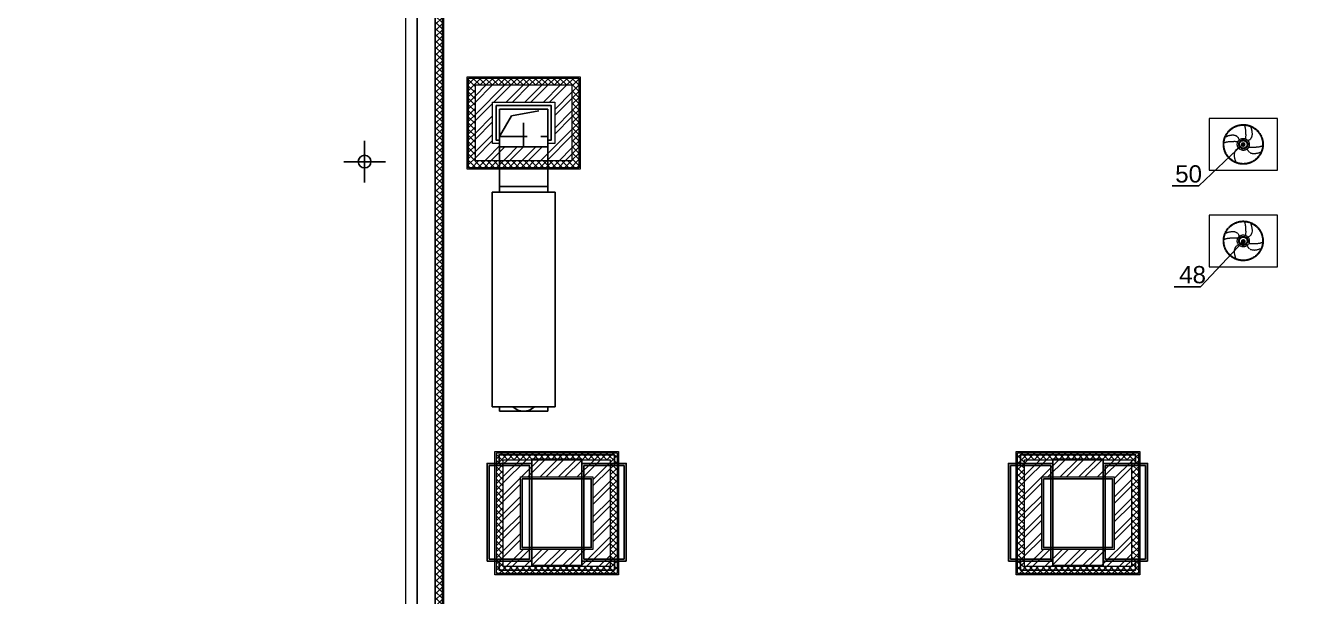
# Model space of a CAD drawing. Header units: millimetres. Extents: x -222892 to 671268, y 0 to 135099.
# Drawn here: x 596032 to 614648, y 94735 to 103013 of the extents above; entities that cross this region are included whole.
import ezdxf
from ezdxf import colors
from ezdxf.entities.mleader import LeaderData, LeaderLine
from ezdxf.math import Vec2, Vec3

# ---------------------------------------------------------------- set-up
doc = ezdxf.new("R2010")
doc.units = ezdxf.units.MM
doc.linetypes.add('CENTER', pattern=[2, 1.25, -0.25, 0.25, -0.25])
doc.linetypes.add('HIDDEN', pattern=[6, 4, -2])
for name, color, linetype in [('Aks_скрытые_линии', 7, 'HIDDEN'), ('Aks_Схема', 3, 'Continuous'), ('АР_Парапет', 142, 'Continuous'), ('Козырек', 7, 'Continuous'), ('М_0_ВД1', 1, 'Continuous'), ('М_ОВ-ЭОМ', 140, 'Continuous'), ('ПРОЕМЫ ОВ', 173, 'Continuous')]:
    doc.layers.add(name, color=color, linetype=linetype)
for name, color, linetype, lineweight in [('АР_Навесной фасад', 190, 'Continuous', 5), ('АР_Перегородки кирпич', 244, 'Continuous', 5), ('АР_Перегородки_кирпич_Штрих', 244, 'Continuous', 5), ('АР_Утеплитель', 154, 'Continuous', 5), ('АР_Штрих утеплитель', 24, 'Continuous', 5), ('КР_Тонкая', 250, 'Continuous', 5), ('М_0_В35', 142, 'Continuous', 25), ('М_фреонопроводы', 251, 'CENTER', 5), ('М_Холод', 161, 'Continuous', 5)]:
    doc.layers.add(name, color=color, linetype=linetype, lineweight=lineweight)
doc.styles.get("Standard").update_dxf_attribs({"font": 'arial.ttf'})
pattern_1 = [(45, (0, 0), (-44.90128060534577, 44.90128060534577), []), (135, (0, 0), (-44.90128060534577, -44.90128060534576), [])]
pattern_2 = [(45, (0, 0), (-134.7038418160373, 134.7038418160373), []), (45, (89.80260000000001, 0), (-134.7038418160373, 134.7038418160373), [])]

# ---------------------------------------------------------------- blocks, each defined once
blk = doc.blocks.new('*U4725')
at = {"linetype": 'ByBlock'}
for p, q in [((-15.5535269721835, -4.55), (-15.5535269721835, 4.55)), ((-15.5535269721835, 4.55), (15.55207691330563, 4.55)), ((15.55207691330563, 4.55), (15.55207691330563, -4.55)), ((15.55207691330563, -4.55), (-15.5535269721835, -4.55))]:
    blk.add_line(p, q, dxfattribs=at)
blk = doc.blocks.new('Aks_es_drop_rect_700_400_100_50_50_wipe')
at = {"color": 0, "linetype": 'ByBlock', "lineweight": -2}
blk.add_wipeout([(-3.5, 2), (3.5, 2), (3.5, -3.5), (-3.5, -3.5)], dxfattribs=at)
blk = doc.blocks.new('Aks_es_drop_rect_700_400_100_50_50')
at = {"color": 0, "linetype": 'ByBlock', "lineweight": -2}
blk.add_blockref('Aks_es_drop_rect_700_400_100_50_50_wipe', (0, 0), dxfattribs=at)
for p, q in [((-3.5, 2), (3.5, 2)), ((-3.5, -3.5), (-3.5, 2)), ((3.5, 2), (3.5, -3.5)), ((3.5, -3.5), (-3.5, -3.5))]:
    blk.add_line(p, q, dxfattribs=at)
at = {"layer": 'Aks_скрытые_линии'}
for p, q in [((-1.75, 1), (3.5, 2)), ((-3.5, -2), (-1.75, 1)), ((-3.5, -2), (3.5, -2))]:
    blk.add_line(p, q, dxfattribs=at)
at = {"layer": 'Aks_Схема'}
blk.add_line((0, 0), (0, -3.5), dxfattribs=at)
blk = doc.blocks.new('A$C608f0813')
at = {"layer": 'М_0_ВД1', "color": 7}
for points in [[(677.5000017454149, 574.9999988851778), (677.5000017454149, 677.4999988881755), (-677.4999982545851, 677.4999988881755), (-677.4999982545851, 574.9999988851778)], [(-677.4999982545851, -575.0000011148222), (-677.4999982545851, -677.5000011118245), (677.5000017454149, -677.5000011118245), (677.5000017454149, -575.0000011148222)]]:
    blk.add_lwpolyline(points, dxfattribs=at)
at = {"layer": 'М_0_ВД1'}
for points in [[(-293.9614650491276, 624.9999988851778), (293.9614685358829, 624.9999988851778), (293.9614685358829, -625.0000011148222), (-293.9614650491276, -625.0000011148222)], [(-817.4999982525478, -575.0000011148222), (-293.961465045053, -575.0000011148222), (-293.961465045053, 574.9999988851778), (-817.4999982525478, 574.9999988851778)], [(817.5000017433777, -575.0000011148222), (293.9614685358829, -575.0000011148222), (293.9614685358829, 574.9999988851778), (817.5000017433777, 574.9999988851778)]]:
    blk.add_lwpolyline(points, close=True, dxfattribs=at)
at = {"layer": 'М_0_ВД1', "color": 251}
for points in [[(-792.4999982525478, -550.0000011148222), (-318.961465045053, -550.0000011148222), (-318.961465045053, 549.9999988851778), (-792.4999982525478, 549.9999988851778)], [(792.5000017433777, -550.0000011148222), (318.9614685358829, -550.0000011148222), (318.9614685358829, 549.9999988851778), (792.5000017433777, 549.9999988851778)]]:
    blk.add_lwpolyline(points, close=True, dxfattribs=at)
blk = doc.blocks.new('A$C0d4e4e51')
at = {"layer": 'М_фреонопроводы'}
for centre, radius in [((0, 0), 288.8566844358662), ((0, 0), 280.0460147857403), ((0, 0), 86.98640421516119), ((0, 3.637978807091713e-12), 65.82206057451572), ((0, 3.637978807091713e-12), 63.32245125797893), ((0, 3.637978807091713e-12), 56.71282374609209), ((0, 0), 54.54809857845037), ((0, 0), 14.99765589915607), ((0, 3.637978807091713e-12), 8.998593539488997)]:
    blk.add_circle(centre, radius, dxfattribs=at)
for points in [[(38.81393808877328, 77.84672586773013), (39.43069206242217, 120.3497430797324), (39.47233744623372, 124.4594547744491), (35.66894700675039, 209.123091795238), (35.17107245826628, 213.5192511267633), (31.78933022113051, 237.1253008804342), (27.78976368147414, 255.6517357684061), (20.06445512908977, 275.2600530449563), (15.84786306304159, 279.5972382440705)], [(63.54760664294008, 59.40260184484941), (65.73832356143976, 58.00498084995343), (68.34381133969873, 57.87383059890271), (74.83213327103294, 59.95696780453363), (98.28155533538666, 72.37771393170624), (102.4814754161052, 75.86668588565226), (121.3887601780589, 101.6294875521926), (128.0909414612688, 120.3129603113375), (132.1284807362827, 151.4181425748029), (125.5335555436322, 204.1606599614897), (112.3440243985387, 253.1503100278678), (112.0503138446948, 256.6524840415077), (112.0560640089097, 256.665654856246)], [(-77.82987675641198, 38.83033988487296), (-132.6866261559189, 39.51315608773075), (-179.6618912399863, 38.15869686541919), (-250.1639833884547, 28.83113718986715), (-273.735531223414, 21.14097486649553), (-279.0702124371892, 17.69482380398767), (-279.5427027341793, 16.78236411924809)], [(-59.40322799712885, 63.54702323626043), (-57.95132772275247, 65.92323795983248), (-57.81069860747084, 68.12168681551339), (-66.13242229243042, 88.73537166748793), (-89.68721753318096, 114.5516164181754), (-113.1485436978401, 125.9900323876027), (-136.6817204181571, 131.155181952734), (-160.1875698759104, 132.1402363777997), (-183.6778367552906, 129.6615824114306), (-206.8629539503017, 124.8615624744525), (-230.6765725885052, 117.9500065310131), (-249.9349933031481, 112.4497500339094), (-250.1639833884547, 125.8719659518611), (-250.3874668942881, 125.6004135641269)], [(-65.60806570155546, -57.1158142127133), (-85.7318453581538, -64.55684122126695), (-89.76284992770525, -66.70990112627624), (-109.2171977745602, -82.74032893414551), (-113.2483344665379, -87.83830825575205), (-131.6896096614655, -142.0107320795069), (-131.9470465349732, -146.0117300520578), (-117.9075176594779, -230.8108275714912), (-113.1745423458051, -246.46223046249), (-112.6694436229882, -251.8082155990414), (-113.1850353375776, -254.7440878514062), (-113.708465914533, -255.922166247361)], [(59.11560495081358, -63.81070736391848), (57.95153387717437, -65.92304112415877), (57.81194275961025, -67.83217758488536), (64.31694757047808, -85.24637534668364), (74.71775531442836, -101.1676535591214), (78.7454179043998, -105.516544056205), (98.20900750067085, -119.6778879330232), (102.3855371720274, -121.7435801907632), (121.3159107790561, -128.3445471898413), (125.3248903668718, -129.266920987), (144.7414908983046, -131.8779404638008), (149.0356453520362, -132.069310525294), (168.2951715114759, -131.8483241215872), (172.3876948588877, -131.4734702054047), (191.8369328343542, -128.232706872237), (213.4106816254789, -123.1248564562156), (235.4127962280763, -116.4471487484661), (239.3971075395821, -115.1846321040757), (252.9740532205906, -112.5108137534517), (257.9890519533074, -108.9376861770543)], [(78.29462670424255, -37.90232113634193), (78.75280149595346, -38.45243077696796), (81.9342638203525, -38.88761753211293), (98.28155533532845, -38.88761753211293), (102.2703480111668, -39.11849815771711), (121.3069393527112, -39.44199996194584), (125.3212771530962, -39.47957649205273), (144.8442776836455, -39.47957649205273), (148.843652590178, -39.47957649205273), (168.3361992100254, -38.76028489688179), (172.3399801654741, -38.76028489688179), (191.7170467665419, -37.308851076672), (195.9839557032101, -36.95291361593627), (213.4016683715163, -35.1848435177053), (217.4017371113878, -34.82572348172835), (235.3934991882415, -31.9824380530481), (239.4466719495831, -31.27066237922918), (257.9657091209083, -26.55387223586877), (261.9935612624977, -25.53252835354942), (275.0905243118759, -20.15364528933424), (278.1652131528826, -17.69482162112763), (279.5329044557875, -16.94478456313664)]]:
    blk.add_spline(points, degree=3, dxfattribs=at)
blk = doc.blocks.new('_None')

msp = doc.modelspace()

# ---------------------------------------------------------------- hatches: boundary and pattern name
at = {"layer": 'АР_Перегородки_кирпич_Штрих', "ltscale": 500}
h = msp.add_hatch(dxfattribs=at)
h.set_pattern_fill('ANSI32', color=256, scale=20)
h.set_pattern_definition(pattern_2)
h.paths.add_polyline_path([(603954.3577400285, 101053.0939596652), (602554.3577400285, 101053.0939596652), (602554.3577400285, 102153.0939596652), (603954.3577400285, 102153.0939596652)])
h.paths.add_polyline_path([(603704.3577400285, 101303.0939596652), (602804.3577400285, 101303.0939596652), (602804.3577400285, 101903.0939596652), (603704.3577400285, 101903.0939596652)], flags=16)
h = msp.add_hatch(dxfattribs=at)
h.set_pattern_fill('ANSI32', color=256, scale=20)
h.set_pattern_definition(pattern_2)
h.paths.add_polyline_path([(604509.0925544109, 95166.02986263866), (602958.0925544109, 95166.02986263866), (602958.0925544109, 96717.02986263866), (604509.0925544109, 96717.02986263866)])
h.paths.add_polyline_path([(604259.0925544109, 95416.02986263866), (603208.0925544109, 95416.02986263866), (603208.0925544109, 96467.02986263866), (604259.0925544109, 96467.02986263866)], flags=16)
h = msp.add_hatch(dxfattribs=at)
h.set_pattern_fill('ANSI32', color=256, scale=20)
h.set_pattern_definition(pattern_2)
h.paths.add_polyline_path([(612069.1052742084, 95166.02986263866), (610518.1052742084, 95166.02986263866), (610518.1052742084, 96717.02986263866), (612069.1052742084, 96717.02986263866)])
h.paths.add_polyline_path([(611819.1052742084, 95416.02986263866), (610768.1052742084, 95416.02986263866), (610768.1052742084, 96467.02986263866), (611819.1052742084, 96467.02986263866)], flags=16)
at = {"layer": 'АР_Утеплитель', "ltscale": 500}
h = msp.add_hatch(dxfattribs=at)
h.set_pattern_fill('ANSI37', color=256, scale=20)
h.set_pattern_definition(pattern_1)
h.paths.add_polyline_path([(603954.3577400285, 101053.0939596652), (602554.3577400285, 101053.0939596652), (602554.3577400285, 102153.0939596652), (603954.3577400285, 102153.0939596652)], flags=16)
h.paths.add_polyline_path([(604054.3577400285, 100953.0939596652), (602454.3577400285, 100953.0939596652), (602454.3577400285, 102253.0939596652), (604054.3577400285, 102253.0939596652)])
h = msp.add_hatch(dxfattribs=at)
h.set_pattern_fill('ANSI37', color=256, scale=20)
h.set_pattern_definition(pattern_1)
h.paths.add_polyline_path([(604609.0925544109, 95066.02986263866), (602858.0925544109, 95066.02986263866), (602858.0925544109, 96817.02986263866), (604609.0925544109, 96817.02986263866)])
h.paths.add_polyline_path([(604509.0925544109, 95166.02986263866), (602958.0925544109, 95166.02986263866), (602958.0925544109, 96717.02986263866), (604509.0925544109, 96717.02986263866)], flags=16)
h = msp.add_hatch(dxfattribs=at)
h.set_pattern_fill('ANSI37', color=256, scale=20)
h.set_pattern_definition(pattern_1)
h.paths.add_polyline_path([(612169.1052742084, 95066.02986263866), (610418.1052742084, 95066.02986263866), (610418.1052742084, 96817.02986263866), (612169.1052742084, 96817.02986263866)])
h.paths.add_polyline_path([(612069.1052742084, 95166.02986263866), (610518.1052742084, 95166.02986263866), (610518.1052742084, 96717.02986263866), (612069.1052742084, 96717.02986263866)], flags=16)
at = {"layer": 'АР_Штрих утеплитель', "ltscale": 500}
h = msp.add_hatch(dxfattribs=at)
h.set_pattern_fill('ANSI37', color=256, scale=20)
h.set_pattern_definition(pattern_1)
h.paths.add_polyline_path([(625642.3499963752, 127630.6824583524), (623063.6052688621, 127630.6824583524), (623063.6052688621, 127530.6824583524), (625642.3499963752, 127530.6824583524)])
edge = h.paths.add_edge_path()
edge.add_line((623063.6052688621, 127630.6824583524), (617092.3499963747, 127630.6824583525))
edge.add_line((617092.3499963747, 127630.6824583525), (617092.3499963748, 130631.1380299823))
edge.add_line((617092.3499963749, 130631.1380299823), (608032.3499963749, 130630.6824583525))
edge.add_line((608032.3499963749, 130630.6824583525), (608032.3499963749, 127122.7369796679))
edge.add_line((608032.3499963749, 127122.7369796679), (607541.3974972754, 127122.7369796679))
edge.add_arc((608841.0206282367, 116876.8313636951), 10328.00087983884, 97.22897371527748, 132.4844128153411)
edge.add_arc((606823.4037051329, 119160.6824583515), 7281.276563062834, 132.9138654462874, 150.3769831410849)
edge.add_arc((606823.4037051338, 119160.6824583511), 7281.276563063785, 150.3769831410856, 179.9999999999889)
edge.add_line((599542.1271420699, 119160.6824583525), (599542.12714207, 118630.6824583648))
edge.add_line((599542.1271420701, 118630.6824583648), (596032.3499963746, 118630.6824583648))
edge.add_line((596032.3499963745, 118630.6824583648), (596032.3499963745, 106570.6824583523))
edge.add_line((596032.3499963745, 106570.6824583523), (601972.2288270028, 106570.6824583522))
edge.add_line((601972.2288270027, 106570.6824583522), (601972.2288270026, 82275.68245835447))
edge.add_line((601972.2288270027, 82275.68245835447), (608482.4174433206, 82275.68244763688))
edge.add_line((608482.4174433206, 82275.68244763688), (608482.4174435138, 82375.68244763654))
edge.add_line((608482.4174435136, 82375.68244763654), (602072.2288270026, 82375.68245835447))
edge.add_line((602072.2288270027, 82375.68245835447), (602072.2288270027, 106670.6824583523))
edge.add_line((602072.2288270027, 106670.6824583523), (596132.3499963743, 106670.6824583523))
edge.add_line((596132.3499963742, 106670.6824583523), (596132.3499963745, 118530.6824583648))
edge.add_line((596132.3499963745, 118530.6824583648), (599642.12714207, 118530.6824583648))
edge.add_line((599642.1271420701, 118530.6824583648), (599643.6052673388, 119295.6824583508))
edge.add_arc((606820.6534321869, 119161.8791517242), 7178.295318904981, 150.1859382412759, 178.9319457575193, ccw=False)
edge.add_arc((606823.403705134, 119160.6824583507), 7181.276563064186, 133.0783930265534, 150.1885639364678, ccw=False)
edge.add_arc((608840.4861857484, 116878.6115553474), 10226.16664863278, 97.26253171683669, 132.6002756336445, ccw=False)
edge.add_line((607547.7357453064, 127022.7369796679), (608132.3499963749, 127022.7369796679))
edge.add_line((608132.3499963749, 127022.7369796679), (608132.3499963749, 130530.6824583525))
edge.add_line((608132.3499963749, 130530.6824583525), (616992.3499963749, 130530.6824583525))
edge.add_line((616992.3499963749, 130530.6824583525), (616992.3499963749, 127630.6824583525))
edge.add_line((616992.3499963747, 127630.6824583525), (616992.3499963748, 127530.6824583524))
edge.add_line((616992.3499963749, 127530.6824583524), (623063.6052688623, 127530.6824583524))
edge.add_line((623063.6052688621, 127530.6824583524), (623063.605268862, 127630.6824583524))
at = {"layer": 'М_ОВ-ЭОМ', "linetype": 'ByBlock'}
h = msp.add_hatch(color=256, dxfattribs=at)
h.dxf.hatch_style = 1
h.paths.add_polyline_path([(613723.4532087769, 101288.9223787938, 1), (613653.4532087769, 101288.9223787938, 1)])
h = msp.add_hatch(color=256, dxfattribs=at)
h.dxf.hatch_style = 1
h.paths.add_polyline_path([(613725.5269080189, 99881.99759439357, 1), (613655.5269080189, 99881.99759439357, 1)])

# ---------------------------------------------------------------- linework, layer by layer
at = {"layer": 'АР_Навесной фасад', "ltscale": 100}
msp.add_line((601542.2288270029, 106140.6824583522), (601542.2288270029, 81845.68245835468), dxfattribs=at)
at = {"layer": 'АР_Парапет', "ltscale": 500}
for p, q in [((601972.2288270027, 106570.6824583522), (601972.2288270027, 82275.68245835447)), ((601712.2288270027, 106310.6824583523), (601712.2288270027, 82015.68245835451))]:
    msp.add_line(p, q, dxfattribs=at)
at = {"layer": 'АР_Перегородки кирпич', "linetype": 'Continuous', "ltscale": 100}
for points in [[(603954.3577400285, 101053.0939596652), (602554.3577400285, 101053.0939596652), (602554.3577400285, 102153.0939596652), (603954.3577400285, 102153.0939596652)], [(603704.3577400285, 101303.0939596652), (602804.3577400285, 101303.0939596652), (602804.3577400285, 101903.0939596652), (603704.3577400285, 101903.0939596652)], [(604509.0925544109, 95166.02986263866), (602958.0925544109, 95166.02986263866), (602958.0925544109, 96717.02986263866), (604509.0925544109, 96717.02986263866)], [(612069.1052742084, 95166.02986263866), (610518.1052742084, 95166.02986263866), (610518.1052742084, 96717.02986263866), (612069.1052742084, 96717.02986263866)], [(604259.0925544109, 95416.02986263866), (603208.0925544109, 95416.02986263866), (603208.0925544109, 96467.02986263866), (604259.0925544109, 96467.02986263866)], [(611819.1052742084, 95416.02986263866), (610768.1052742084, 95416.02986263866), (610768.1052742084, 96467.02986263866), (611819.1052742084, 96467.02986263866)]]:
    msp.add_lwpolyline(points, close=True, dxfattribs=at)
at = {"layer": 'АР_Утеплитель', "ltscale": 500}
for points in [[(604074.3577400285, 100933.0939596652), (602434.3577400285, 100933.0939596652), (602434.3577400285, 102273.0939596652), (604074.3577400285, 102273.0939596652)], [(604054.3577400285, 100953.0939596652), (602454.3577400285, 100953.0939596652), (602454.3577400285, 102253.0939596652), (604054.3577400285, 102253.0939596652)], [(604629.0925544109, 95046.02986263866), (602838.0925544109, 95046.02986263866), (602838.0925544109, 96837.02986263866), (604629.0925544109, 96837.02986263866)], [(604609.0925544109, 95066.02986263866), (602858.0925544109, 95066.02986263866), (602858.0925544109, 96817.02986263866), (604609.0925544109, 96817.02986263866)], [(604609.0925544109, 95066.02986263866), (602858.0925544109, 95066.02986263866), (602858.0925544109, 96817.02986263866), (604609.0925544109, 96817.02986263866)], [(612189.1052742084, 95046.02986263866), (610398.1052742084, 95046.02986263866), (610398.1052742084, 96837.02986263866), (612189.1052742084, 96837.02986263866)], [(612169.1052742084, 95066.02986263866), (610418.1052742084, 95066.02986263866), (610418.1052742084, 96817.02986263866), (612169.1052742084, 96817.02986263866)], [(612169.1052742084, 95066.02986263866), (610418.1052742084, 95066.02986263866), (610418.1052742084, 96817.02986263866), (612169.1052742084, 96817.02986263866)]]:
    msp.add_lwpolyline(points, close=True, dxfattribs=at)
at = {"layer": 'АР_Штрих утеплитель', "ltscale": 500}
for p, q in [((602072.2288270027, 106670.6824583522), (602072.2288270029, 82375.68245835447)), ((602092.2288270027, 106690.6824583522), (602092.2288270029, 82395.68245835447))]:
    msp.add_line(p, q, dxfattribs=at)
at = {"layer": 'Козырек'}
for points in [[(600947.359698374, 100737.9418808979), (600947.359698374, 101340.4506392979)], [(600646.1053191742, 101039.1962600979), (601248.6140775741, 101039.1962600979)]]:
    msp.add_lwpolyline(points, dxfattribs=at)
msp.add_circle((600947.6903095711, 101041.0968814709), 92.04065368260153, dxfattribs=at)
at = {"layer": 'М_0_В35', "linetype": 'Continuous'}
for p, q in [((602904.3577400283, 100680.0356721488), (602904.3577400285, 101253.0939596652)), ((602904.3577400285, 101253.0939596652), (603254.3577400285, 101253.0939596652)), ((603604.3577400285, 101253.0939596652), (603254.3577400285, 101253.0939596652)), ((603604.3577400283, 100680.0356721488), (603604.3577400285, 101253.0939596652)), ((602904.3577400283, 100595.7420057616), (602904.3577400283, 100680.0356721488)), ((602904.3577400283, 100680.0356721488), (603254.3577400283, 100680.0356721488)), ((602904.3577400283, 100680.0356721488), (603254.3577400283, 100680.0356721488)), ((602904.3577400283, 100595.7420057616), (603254.3577400283, 100595.7420057616)), ((603604.3577400283, 100680.0356721488), (603254.3577400283, 100680.0356721488)), ((603604.3577400283, 100680.0356721488), (603254.3577400283, 100680.0356721488)), ((603604.3577400283, 100595.7420057616), (603254.3577400283, 100595.7420057616)), ((603604.3577400283, 100595.7420057616), (603604.3577400283, 100680.0356721488)), ((602904.3577400283, 97421.36246356691), (602904.3577400283, 97485.74200576161)), ((602904.3577400283, 97485.74200576161), (603254.3577400283, 97485.74200576161)), ((602904.3577400283, 97421.36246356691), (603254.3577400283, 97421.36246356691)), ((603604.3577400283, 97485.74200576161), (603254.3577400283, 97485.74200576161)), ((603604.3577400283, 97421.36246356691), (603254.3577400283, 97421.36246356691)), ((603604.3577400283, 97421.36246356691), (603604.3577400283, 97485.74200576161))]:
    msp.add_line(p, q, dxfattribs=at)
at = {"layer": 'М_0_В35'}
msp.add_arc((603254.3577400283, 97646.20854407937), 224.8460805132082, 225.5345379878269, 314.4654620121731, dxfattribs=at)
at = {"layer": 'М_Холод', "ltscale": 2}
for points, elevation in [([(614185.5269080189, 101665.9961879331), (613195.5269080189, 101665.9961879331), (613195.5269080189, 100915.9961879331), (614185.5269080189, 100915.9961879331)], -0.132749586191494), ([(614185.5269080189, 100265.9961879331), (613195.5269080189, 100265.9961879331), (613195.5269080189, 99515.99618793307), (614185.5269080189, 99515.99618793307)], -0.06637479309574701)]:
    msp.add_lwpolyline(points, close=True, dxfattribs=dict(at, elevation=elevation))
at = {"layer": 'ПРОЕМЫ ОВ', "ltscale": 500}
for points in [[(602854.3577400285, 101853.0939596652), (603654.3577400285, 101853.0939596652), (603654.3577400285, 101353.0939596652), (602854.3577400285, 101353.0939596652)], [(603233.5925544109, 96441.52986263852), (604233.5925544109, 96441.52986263852), (604233.5925544109, 95441.52986263852), (603233.5925544109, 95441.52986263852)], [(610793.6052742084, 96441.5298626384), (611793.6052742084, 96441.5298626384), (611793.6052742084, 95441.5298626384), (610793.6052742084, 95441.5298626384)]]:
    msp.add_lwpolyline(points, close=True, dxfattribs=at)

# ---------------------------------------------------------------- block references
at = {"layer": 'М_0_В35', "linetype": 'ByBlock', "xscale": 100, "yscale": 100, "zscale": 100, "rotation": 269.999999999996}
msp.add_blockref('*U4725', (603254.3577400283, 99040.74200576161), dxfattribs=at)
at = {"layer": 'М_0_ВД1', "xscale": 1.234188990825688, "yscale": 1.234188990825688, "zscale": 1.234188990825688}
for p in [(603733.4841026845, 95952.72152957715), (611293.4968224822, 95952.72152957717)]:
    msp.add_blockref('A$C608f0813', p, dxfattribs=at)
at = {"layer": 'М_Холод', "ltscale": 2}
for p in [(613690.5269080189, 101290.9961879331, -0.132749586191494), (613690.5269080189, 99890.99618793307, -0.06637479309574701)]:
    msp.add_blockref('A$C0d4e4e51', p, dxfattribs=at)

# ---------------------------------------------------------------- leaders
at = {"layer": 'КР_Тонкая', "linetype": 'ByBlock'}
ml = msp.add_multileader_mtext('Standard', dxfattribs=at)
ml.set_content('50', color=256)
ml.set_leader_properties()
ml.set_arrow_properties(name='NONE')
ml.build(insert=Vec2(0, 0))
ml.multileader.update_dxf_attribs({"text_left_attachment_type": 6, "text_right_attachment_type": 6, "dogleg_length": 0.36, "arrow_head_size": 0.162})
ctx = ml.context
ctx.base_point, ctx.char_height, ctx.arrow_head_size, ctx.landing_gap_size, ctx.plane_origin = Vec3(612686.5113014866, 100688.0059477414, -0.09603602876040895), 250, 0.162, 0.081, Vec3(622962.7513773858, 108962.7849125699, -0.09603602876040895)
ctx.left_attachment, ctx.right_attachment, ctx.text_align_type = 6, 6, 1
notes = []
notes.append((ctx, [(1, (1, 1, 0), (613044.2619672439, 100688.0059477414, -0.09603602876040895), (-1, 0), 0.3239999999999447, [(0, [(613690.5580458867, 101299.9947275992, -0.09603602876040895)], 0, [])])]))
ctx.mtext.insert, ctx.mtext.width, ctx.mtext.defined_height, ctx.mtext.alignment, ctx.mtext.flow_direction = Vec3(612897.3699276804, 100988.0059477414, -0.09603602876040895), 2817.47973754938, 544.2773374749016, 2, 5
ml = msp.add_multileader_mtext('Standard', dxfattribs=at)
ml.set_content('48', color=256)
ml.set_leader_properties()
ml.set_arrow_properties(name='NONE')
ml.build(insert=Vec2(0, 0))
ml.multileader.update_dxf_attribs({"text_left_attachment_type": 6, "text_right_attachment_type": 6, "dogleg_length": 0.36, "arrow_head_size": 0.162})
ctx = ml.context
ctx.base_point, ctx.char_height, ctx.arrow_head_size, ctx.landing_gap_size, ctx.plane_origin = Vec3(612699.851091107, 99226.17578810143, -0.02966123566466194), 250, 0.162, 0.081, Vec3(622962.720239518, 107544.7877793643, -0.02966123566466194)
ctx.left_attachment, ctx.right_attachment, ctx.text_align_type = 6, 6, 1
notes.append((ctx, [(1, (1, 1, 0), (613069.027404886, 99226.17578810143, -0.02966123566466194), (-1, 0), 0.3239999999999447, [(0, [(613690.5269080189, 99881.99759439357, -0.02966123566466194)], 0, [])])]))
ctx.mtext.insert, ctx.mtext.width, ctx.mtext.defined_height, ctx.mtext.alignment, ctx.mtext.flow_direction = Vec3(612954.872404886, 99526.17578810143, -0.02966123566466194), 2817.47973754938, 544.2773374749016, 2, 5
for ctx, leaders in notes:
    for number, flags, end, landing, length, lines in leaders:
        leader = LeaderData()
        leader.index, (leader.has_last_leader_line, leader.has_dogleg_vector, leader.attachment_direction) = number, flags
        leader.last_leader_point, leader.dogleg_vector, leader.dogleg_length = Vec3(end), Vec3(landing), length
        for number, points, colour, breaks in lines:
            line = LeaderLine()
            line.index, line.vertices, line.color, line.breaks = number, Vec3.list(points), colors.encode_raw_color(colour), breaks
            leader.lines.append(line)
        ctx.leaders.append(leader)

# ---------------------------------------------------------------- next in the draw order: block references
at = {"layer": 'М_0_В35', "linetype": 'Continuous', "xscale": 100, "yscale": 100, "zscale": 100}
msp.add_blockref('Aks_es_drop_rect_700_400_100_50_50', (603254.3577400285, 101603.0939596652), dxfattribs=at)

doc.saveas('drawing.dxf')
